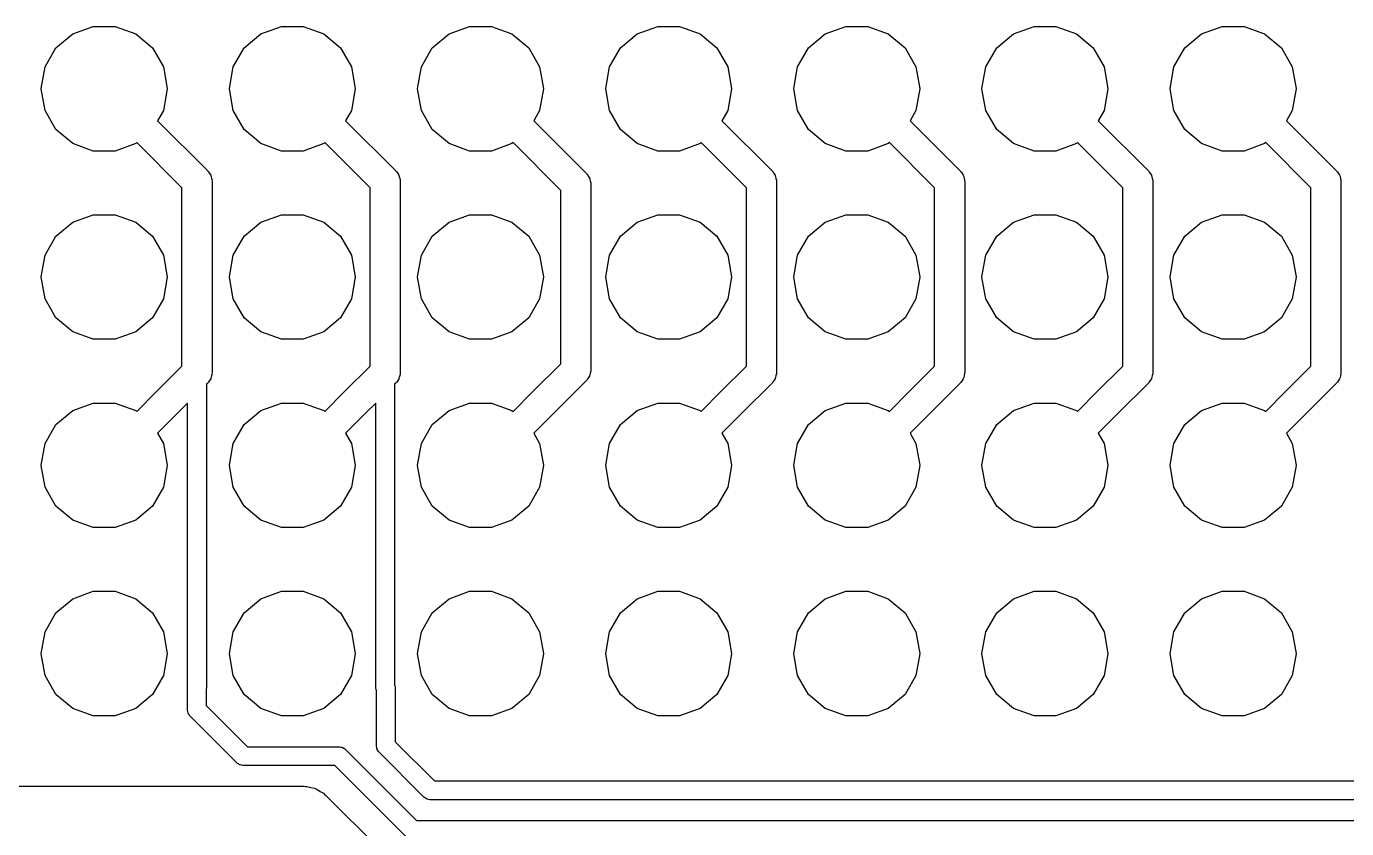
# Model space of a CAD drawing. Extents: x -71.9 to -7.4, y 11.1 to 59.4.
# Drawn here: x -57.56 to -39.74, y 47.79 to 58.61 of the extents above; entities that cross this region are included whole.
import ezdxf

# ---------------------------------------------------------------- set-up
doc = ezdxf.new("R2010")
doc.units = 0
doc.header["$MEASUREMENT"] = 0
doc.layers.add('BLACK', color=7, linetype='CONTINUOUS')

msp = doc.modelspace()

# ---------------------------------------------------------------- linework, layer by layer
at = {"layer": 'Black'}
for p, q in [((-57.1611, 58.3196), (-56.935, 58.5094)), ((-56.935, 58.5094), (-56.6576, 58.6103)), ((-56.6576, 58.6103), (-56.3624, 58.6103)), ((-56.3624, 58.6103), (-56.085, 58.5094)), ((-56.085, 58.5094), (-55.8589, 58.3196)), ((-54.6211, 58.3196), (-54.395, 58.5094)), ((-54.395, 58.5094), (-54.1176, 58.6103)), ((-54.1176, 58.6103), (-53.8224, 58.6103)), ((-53.8224, 58.6103), (-53.545, 58.5094)), ((-53.545, 58.5094), (-53.3189, 58.3196)), ((-52.0811, 58.3196), (-51.855, 58.5094)), ((-51.855, 58.5094), (-51.5776, 58.6103)), ((-51.5776, 58.6103), (-51.2824, 58.6103)), ((-51.2824, 58.6103), (-51.005, 58.5094)), ((-51.005, 58.5094), (-50.7789, 58.3196)), ((-49.5411, 58.3196), (-49.315, 58.5094)), ((-49.315, 58.5094), (-49.0376, 58.6103)), ((-49.0376, 58.6103), (-48.7424, 58.6103)), ((-48.7424, 58.6103), (-48.465, 58.5094)), ((-48.465, 58.5094), (-48.2389, 58.3196)), ((-47.0011, 58.3196), (-46.775, 58.5094)), ((-46.775, 58.5094), (-46.4976, 58.6103)), ((-46.4976, 58.6103), (-46.2024, 58.6103)), ((-46.2024, 58.6103), (-45.925, 58.5094)), ((-45.925, 58.5094), (-45.6989, 58.3196)), ((-44.4611, 58.3196), (-44.235, 58.5094)), ((-44.235, 58.5094), (-43.9576, 58.6103)), ((-43.9576, 58.6103), (-43.6624, 58.6103)), ((-43.6624, 58.6103), (-43.385, 58.5094)), ((-43.385, 58.5094), (-43.1589, 58.3196)), ((-41.9211, 58.3196), (-41.695, 58.5094)), ((-41.695, 58.5094), (-41.4176, 58.6103)), ((-41.4176, 58.6103), (-41.1224, 58.6103)), ((-41.1224, 58.6103), (-40.845, 58.5094)), ((-40.845, 58.5094), (-40.6189, 58.3196)), ((-57.3087, 58.064), (-57.1611, 58.3196)), ((-55.8589, 58.3196), (-55.7113, 58.064)), ((-54.7687, 58.064), (-54.6211, 58.3196)), ((-53.3189, 58.3196), (-53.1713, 58.064)), ((-52.2287, 58.064), (-52.0811, 58.3196)), ((-50.7789, 58.3196), (-50.6313, 58.064)), ((-49.6887, 58.064), (-49.5411, 58.3196)), ((-48.2389, 58.3196), (-48.0913, 58.064)), ((-47.1487, 58.064), (-47.0011, 58.3196)), ((-45.6989, 58.3196), (-45.5513, 58.064)), ((-44.6087, 58.064), (-44.4611, 58.3196)), ((-43.1589, 58.3196), (-43.0113, 58.064)), ((-42.0687, 58.064), (-41.9211, 58.3196)), ((-40.6189, 58.3196), (-40.4713, 58.064)), ((-57.36, 57.7732), (-57.3087, 58.064)), ((-55.7113, 58.064), (-55.66, 57.7732)), ((-54.82, 57.7732), (-54.7687, 58.064)), ((-53.1713, 58.064), (-53.12, 57.7732)), ((-52.28, 57.7732), (-52.2287, 58.064)), ((-50.6313, 58.064), (-50.58, 57.7732)), ((-49.74, 57.7732), (-49.6887, 58.064)), ((-48.0913, 58.064), (-48.04, 57.7732)), ((-47.2, 57.7732), (-47.1487, 58.064)), ((-45.5513, 58.064), (-45.5, 57.7732)), ((-44.66, 57.7732), (-44.6087, 58.064)), ((-43.0113, 58.064), (-42.96, 57.7732)), ((-42.12, 57.7732), (-42.0687, 58.064)), ((-40.4713, 58.064), (-40.42, 57.7732)), ((-57.36, 57.7668), (-57.36, 57.7732)), ((-57.3087, 57.476), (-57.36, 57.7668)), ((-55.66, 57.7668), (-55.7113, 57.476)), ((-55.66, 57.7732), (-55.66, 57.7668)), ((-54.82, 57.7668), (-54.82, 57.7732)), ((-54.7687, 57.476), (-54.82, 57.7668)), ((-53.12, 57.7668), (-53.1713, 57.476)), ((-53.12, 57.7732), (-53.12, 57.7668)), ((-52.28, 57.7668), (-52.28, 57.7732)), ((-52.2287, 57.476), (-52.28, 57.7668)), ((-50.58, 57.7668), (-50.6313, 57.476)), ((-50.58, 57.7732), (-50.58, 57.7668)), ((-49.74, 57.7668), (-49.74, 57.7732)), ((-49.6887, 57.476), (-49.74, 57.7668)), ((-48.04, 57.7668), (-48.0913, 57.476)), ((-48.04, 57.7732), (-48.04, 57.7668)), ((-47.2, 57.7668), (-47.2, 57.7732)), ((-47.1487, 57.476), (-47.2, 57.7668)), ((-45.5, 57.7668), (-45.5513, 57.476)), ((-45.5, 57.7732), (-45.5, 57.7668)), ((-44.66, 57.7668), (-44.66, 57.7732)), ((-44.6087, 57.476), (-44.66, 57.7668)), ((-42.96, 57.7668), (-43.0113, 57.476)), ((-42.96, 57.7732), (-42.96, 57.7668)), ((-42.12, 57.7668), (-42.12, 57.7732)), ((-42.0687, 57.476), (-42.12, 57.7668)), ((-40.42, 57.7668), (-40.4713, 57.476)), ((-40.42, 57.7732), (-40.42, 57.7668)), ((-57.1611, 57.2204), (-57.3087, 57.476)), ((-55.7113, 57.476), (-55.7908, 57.3382)), ((-54.6211, 57.2204), (-54.7687, 57.476)), ((-53.1713, 57.476), (-53.2508, 57.3382)), ((-52.0811, 57.2204), (-52.2287, 57.476)), ((-50.6313, 57.476), (-50.7108, 57.3382)), ((-49.5411, 57.2204), (-49.6887, 57.476)), ((-48.0913, 57.476), (-48.1708, 57.3382)), ((-47.0011, 57.2204), (-47.1487, 57.476)), ((-45.5513, 57.476), (-45.6308, 57.3382)), ((-44.4611, 57.2204), (-44.6087, 57.476)), ((-43.0113, 57.476), (-43.0908, 57.3382)), ((-41.9211, 57.2204), (-42.0687, 57.476)), ((-40.4713, 57.476), (-40.5508, 57.3382)), ((-56.935, 57.0306), (-57.1611, 57.2204)), ((-55.7908, 57.3382), (-55.1131, 56.6605)), ((-54.395, 57.0306), (-54.6211, 57.2204)), ((-53.2508, 57.3382), (-52.5731, 56.6605)), ((-51.855, 57.0306), (-52.0811, 57.2204)), ((-50.7108, 57.3382), (-49.9995, 56.6269)), ((-49.315, 57.0306), (-49.5411, 57.2204)), ((-48.1708, 57.3382), (-47.4931, 56.6605)), ((-46.775, 57.0306), (-47.0011, 57.2204)), ((-45.6308, 57.3382), (-44.9531, 56.6605)), ((-44.235, 57.0306), (-44.4611, 57.2204)), ((-43.0908, 57.3382), (-42.4131, 56.6605)), ((-41.695, 57.0306), (-41.9211, 57.2204)), ((-40.5508, 57.3382), (-39.8731, 56.6605)), ((-56.6576, 56.9297), (-56.935, 57.0306)), ((-56.085, 57.0306), (-56.3624, 56.9297)), ((-56.0703, 57.0429), (-56.085, 57.0306)), ((-55.46, 56.4326), (-56.0703, 57.0429)), ((-54.1176, 56.9297), (-54.395, 57.0306)), ((-53.545, 57.0306), (-53.8224, 56.9297)), ((-53.5303, 57.0429), (-53.545, 57.0306)), ((-52.92, 56.4326), (-53.5303, 57.0429)), ((-51.5776, 56.9297), (-51.855, 57.0306)), ((-51.005, 57.0306), (-51.2824, 56.9297)), ((-50.9903, 57.0429), (-51.005, 57.0306)), ((-50.3464, 56.399), (-50.9903, 57.0429)), ((-49.0376, 56.9297), (-49.315, 57.0306)), ((-48.465, 57.0306), (-48.7424, 56.9297)), ((-48.4503, 57.0429), (-48.465, 57.0306)), ((-47.84, 56.4326), (-48.4503, 57.0429)), ((-46.4976, 56.9297), (-46.775, 57.0306)), ((-45.925, 57.0306), (-46.2024, 56.9297)), ((-45.9103, 57.0429), (-45.925, 57.0306)), ((-45.3, 56.4326), (-45.9103, 57.0429)), ((-43.9576, 56.9297), (-44.235, 57.0306)), ((-43.385, 57.0306), (-43.6624, 56.9297)), ((-43.3703, 57.0429), (-43.385, 57.0306)), ((-42.76, 56.4326), (-43.3703, 57.0429)), ((-41.4176, 56.9297), (-41.695, 57.0306)), ((-40.845, 57.0306), (-41.1224, 56.9297)), ((-40.8303, 57.0429), (-40.845, 57.0306)), ((-40.22, 56.4326), (-40.8303, 57.0429)), ((-56.3624, 56.9297), (-56.6576, 56.9297)), ((-53.8224, 56.9297), (-54.1176, 56.9297)), ((-51.2824, 56.9297), (-51.5776, 56.9297)), ((-48.7424, 56.9297), (-49.0376, 56.9297)), ((-46.2024, 56.9297), (-46.4976, 56.9297)), ((-43.6624, 56.9297), (-43.9576, 56.9297)), ((-41.1224, 56.9297), (-41.4176, 56.9297)), ((-55.1131, 56.6605), (-55.108, 56.6532)), ((-55.108, 56.6532), (-55.1011, 56.6474)), ((-55.1011, 56.6474), (-55.0879, 56.6244)), ((-55.0879, 56.6244), (-55.0726, 56.6027)), ((-55.0726, 56.6027), (-55.0703, 56.594)), ((-55.0703, 56.594), (-55.0659, 56.5863)), ((-55.0659, 56.5863), (-55.0612, 56.5601)), ((-55.0612, 56.5601), (-55.0544, 56.5345)), ((-55.0544, 56.5345), (-55.0552, 56.5256)), ((-55.0552, 56.5256), (-55.0536, 56.5168)), ((-55.0536, 56.5168), (-55.0536, 53.9432)), ((-52.5731, 56.6605), (-52.568, 56.6532)), ((-52.568, 56.6532), (-52.5611, 56.6474)), ((-52.5611, 56.6474), (-52.5479, 56.6244)), ((-52.5479, 56.6244), (-52.5326, 56.6027)), ((-52.5326, 56.6027), (-52.5303, 56.594)), ((-52.5303, 56.594), (-52.5259, 56.5863)), ((-52.5259, 56.5863), (-52.5212, 56.5601)), ((-52.5212, 56.5601), (-52.5144, 56.5345)), ((-52.5144, 56.5345), (-52.5152, 56.5256)), ((-52.5152, 56.5256), (-52.5136, 56.5168)), ((-52.5136, 56.5168), (-52.5136, 53.9432)), ((-49.9995, 56.6269), (-49.9944, 56.6196)), ((-49.9944, 56.6196), (-49.9875, 56.6138)), ((-49.9875, 56.6138), (-49.9743, 56.5908)), ((-49.9743, 56.5908), (-49.959, 56.5691)), ((-49.959, 56.5691), (-49.9567, 56.5604)), ((-49.9567, 56.5604), (-49.9523, 56.5527)), ((-49.9523, 56.5527), (-49.9476, 56.5266)), ((-49.9476, 56.5266), (-49.9408, 56.5009)), ((-49.9408, 56.5009), (-49.9416, 56.492)), ((-47.4931, 56.6605), (-47.488, 56.6532)), ((-47.488, 56.6532), (-47.4811, 56.6474)), ((-47.4811, 56.6474), (-47.4679, 56.6244)), ((-47.4679, 56.6244), (-47.4526, 56.6027)), ((-47.4526, 56.6027), (-47.4503, 56.594)), ((-47.4503, 56.594), (-47.4459, 56.5863)), ((-47.4459, 56.5863), (-47.4412, 56.5601)), ((-47.4412, 56.5601), (-47.4344, 56.5345)), ((-47.4344, 56.5345), (-47.4352, 56.5256)), ((-47.4352, 56.5256), (-47.4336, 56.5168)), ((-47.4336, 56.5168), (-47.4336, 53.9432)), ((-44.9531, 56.6605), (-44.948, 56.6532)), ((-44.948, 56.6532), (-44.9411, 56.6474)), ((-44.9411, 56.6474), (-44.9279, 56.6244)), ((-44.9279, 56.6244), (-44.9126, 56.6027)), ((-44.9126, 56.6027), (-44.9103, 56.594)), ((-44.9103, 56.594), (-44.9059, 56.5863)), ((-44.9059, 56.5863), (-44.9012, 56.5601)), ((-44.9012, 56.5601), (-44.8944, 56.5345)), ((-44.8944, 56.5345), (-44.8952, 56.5256)), ((-44.8952, 56.5256), (-44.8936, 56.5168)), ((-44.8936, 56.5168), (-44.8936, 53.9432)), ((-42.4131, 56.6605), (-42.408, 56.6532)), ((-42.408, 56.6532), (-42.4011, 56.6474)), ((-42.4011, 56.6474), (-42.3879, 56.6244)), ((-42.3879, 56.6244), (-42.3726, 56.6027)), ((-42.3726, 56.6027), (-42.3703, 56.594)), ((-42.3703, 56.594), (-42.3659, 56.5863)), ((-42.3659, 56.5863), (-42.3612, 56.5601)), ((-42.3612, 56.5601), (-42.3544, 56.5345)), ((-42.3544, 56.5345), (-42.3552, 56.5256)), ((-42.3552, 56.5256), (-42.3536, 56.5168)), ((-42.3536, 56.5168), (-42.3536, 53.9432)), ((-39.8731, 56.6605), (-39.868, 56.6532)), ((-39.868, 56.6532), (-39.8611, 56.6474)), ((-39.8611, 56.6474), (-39.8479, 56.6244)), ((-39.8479, 56.6244), (-39.8326, 56.6027)), ((-39.8326, 56.6027), (-39.8303, 56.594)), ((-39.8303, 56.594), (-39.8259, 56.5863)), ((-39.8259, 56.5863), (-39.8212, 56.5601)), ((-39.8212, 56.5601), (-39.8144, 56.5345)), ((-39.8144, 56.5345), (-39.8152, 56.5256)), ((-39.8152, 56.5256), (-39.8136, 56.5168)), ((-39.8136, 56.5168), (-39.8136, 53.9432)), ((-55.46, 54.0274), (-55.46, 56.4326)), ((-52.92, 54.0274), (-52.92, 56.4326)), ((-50.3464, 54.061), (-50.3464, 56.399)), ((-49.9416, 56.492), (-49.94, 56.4832)), ((-49.94, 56.4832), (-49.94, 53.9768)), ((-47.84, 54.0274), (-47.84, 56.4326)), ((-45.3, 54.0274), (-45.3, 56.4326)), ((-42.76, 54.0274), (-42.76, 56.4326)), ((-40.22, 54.0274), (-40.22, 56.4326)), ((-57.1611, 55.7796), (-56.935, 55.9694)), ((-56.935, 55.9694), (-56.6576, 56.0703)), ((-56.6576, 56.0703), (-56.3624, 56.0703)), ((-56.3624, 56.0703), (-56.085, 55.9694)), ((-56.085, 55.9694), (-55.8589, 55.7796)), ((-54.6211, 55.7796), (-54.395, 55.9694)), ((-54.395, 55.9694), (-54.1176, 56.0703)), ((-54.1176, 56.0703), (-53.8224, 56.0703)), ((-53.8224, 56.0703), (-53.545, 55.9694)), ((-53.545, 55.9694), (-53.3189, 55.7796)), ((-52.0811, 55.7796), (-51.855, 55.9694)), ((-51.855, 55.9694), (-51.5776, 56.0703)), ((-51.5776, 56.0703), (-51.2824, 56.0703)), ((-51.2824, 56.0703), (-51.005, 55.9694)), ((-51.005, 55.9694), (-50.7789, 55.7796)), ((-49.5411, 55.7796), (-49.315, 55.9694)), ((-49.315, 55.9694), (-49.0376, 56.0703)), ((-49.0376, 56.0703), (-48.7424, 56.0703)), ((-48.7424, 56.0703), (-48.465, 55.9694)), ((-48.465, 55.9694), (-48.2389, 55.7796)), ((-47.0011, 55.7796), (-46.775, 55.9694)), ((-46.775, 55.9694), (-46.4976, 56.0703)), ((-46.4976, 56.0703), (-46.2024, 56.0703)), ((-46.2024, 56.0703), (-45.925, 55.9694)), ((-45.925, 55.9694), (-45.6989, 55.7796)), ((-44.4611, 55.7796), (-44.235, 55.9694)), ((-44.235, 55.9694), (-43.9576, 56.0703)), ((-43.9576, 56.0703), (-43.6624, 56.0703)), ((-43.6624, 56.0703), (-43.385, 55.9694)), ((-43.385, 55.9694), (-43.1589, 55.7796)), ((-41.9211, 55.7796), (-41.695, 55.9694)), ((-41.695, 55.9694), (-41.4176, 56.0703)), ((-41.4176, 56.0703), (-41.1224, 56.0703)), ((-41.1224, 56.0703), (-40.845, 55.9694)), ((-40.845, 55.9694), (-40.6189, 55.7796)), ((-57.3087, 55.524), (-57.1611, 55.7796)), ((-55.8589, 55.7796), (-55.7113, 55.524)), ((-54.7687, 55.524), (-54.6211, 55.7796)), ((-53.3189, 55.7796), (-53.1713, 55.524)), ((-52.2287, 55.524), (-52.0811, 55.7796)), ((-50.7789, 55.7796), (-50.6313, 55.524)), ((-49.6887, 55.524), (-49.5411, 55.7796)), ((-48.2389, 55.7796), (-48.0913, 55.524)), ((-47.1487, 55.524), (-47.0011, 55.7796)), ((-45.6989, 55.7796), (-45.5513, 55.524)), ((-44.6087, 55.524), (-44.4611, 55.7796)), ((-43.1589, 55.7796), (-43.0113, 55.524)), ((-42.0687, 55.524), (-41.9211, 55.7796)), ((-40.6189, 55.7796), (-40.4713, 55.524)), ((-57.36, 55.2332), (-57.3087, 55.524)), ((-55.7113, 55.524), (-55.66, 55.2332)), ((-54.82, 55.2332), (-54.7687, 55.524)), ((-53.1713, 55.524), (-53.12, 55.2332)), ((-52.28, 55.2332), (-52.2287, 55.524)), ((-50.6313, 55.524), (-50.58, 55.2332)), ((-49.74, 55.2332), (-49.6887, 55.524)), ((-48.0913, 55.524), (-48.04, 55.2332)), ((-47.2, 55.2332), (-47.1487, 55.524)), ((-45.5513, 55.524), (-45.5, 55.2332)), ((-44.66, 55.2332), (-44.6087, 55.524)), ((-43.0113, 55.524), (-42.96, 55.2332)), ((-42.12, 55.2332), (-42.0687, 55.524)), ((-40.4713, 55.524), (-40.42, 55.2332)), ((-57.36, 55.2268), (-57.36, 55.2332)), ((-57.3087, 54.936), (-57.36, 55.2268)), ((-55.66, 55.2268), (-55.7113, 54.936)), ((-55.66, 55.2332), (-55.66, 55.2268)), ((-54.82, 55.2268), (-54.82, 55.2332)), ((-54.7687, 54.936), (-54.82, 55.2268)), ((-53.12, 55.2268), (-53.1713, 54.936)), ((-53.12, 55.2332), (-53.12, 55.2268)), ((-52.28, 55.2268), (-52.28, 55.2332)), ((-52.2287, 54.936), (-52.28, 55.2268)), ((-50.58, 55.2268), (-50.6313, 54.936)), ((-50.58, 55.2332), (-50.58, 55.2268)), ((-49.74, 55.2268), (-49.74, 55.2332)), ((-49.6887, 54.936), (-49.74, 55.2268)), ((-48.04, 55.2268), (-48.0913, 54.936)), ((-48.04, 55.2332), (-48.04, 55.2268)), ((-47.2, 55.2268), (-47.2, 55.2332)), ((-47.1487, 54.936), (-47.2, 55.2268)), ((-45.5, 55.2268), (-45.5513, 54.936)), ((-45.5, 55.2332), (-45.5, 55.2268)), ((-44.66, 55.2268), (-44.66, 55.2332)), ((-44.6087, 54.936), (-44.66, 55.2268)), ((-42.96, 55.2268), (-43.0113, 54.936)), ((-42.96, 55.2332), (-42.96, 55.2268)), ((-42.12, 55.2268), (-42.12, 55.2332)), ((-42.0687, 54.936), (-42.12, 55.2268)), ((-40.42, 55.2268), (-40.4713, 54.936)), ((-40.42, 55.2332), (-40.42, 55.2268)), ((-57.1611, 54.6804), (-57.3087, 54.936)), ((-55.7113, 54.936), (-55.8589, 54.6804)), ((-54.6211, 54.6804), (-54.7687, 54.936)), ((-53.1713, 54.936), (-53.3189, 54.6804)), ((-52.0811, 54.6804), (-52.2287, 54.936)), ((-50.6313, 54.936), (-50.7789, 54.6804)), ((-49.5411, 54.6804), (-49.6887, 54.936)), ((-48.0913, 54.936), (-48.2389, 54.6804)), ((-47.0011, 54.6804), (-47.1487, 54.936)), ((-45.5513, 54.936), (-45.6989, 54.6804)), ((-44.4611, 54.6804), (-44.6087, 54.936)), ((-43.0113, 54.936), (-43.1589, 54.6804)), ((-41.9211, 54.6804), (-42.0687, 54.936)), ((-40.4713, 54.936), (-40.6189, 54.6804)), ((-56.935, 54.4906), (-57.1611, 54.6804)), ((-55.8589, 54.6804), (-56.085, 54.4906)), ((-54.395, 54.4906), (-54.6211, 54.6804)), ((-53.3189, 54.6804), (-53.545, 54.4906)), ((-51.855, 54.4906), (-52.0811, 54.6804)), ((-50.7789, 54.6804), (-51.005, 54.4906)), ((-49.315, 54.4906), (-49.5411, 54.6804)), ((-48.2389, 54.6804), (-48.465, 54.4906)), ((-46.775, 54.4906), (-47.0011, 54.6804)), ((-45.6989, 54.6804), (-45.925, 54.4906)), ((-44.235, 54.4906), (-44.4611, 54.6804)), ((-43.1589, 54.6804), (-43.385, 54.4906)), ((-41.695, 54.4906), (-41.9211, 54.6804)), ((-40.6189, 54.6804), (-40.845, 54.4906)), ((-56.6576, 54.3897), (-56.935, 54.4906)), ((-56.3624, 54.3897), (-56.6576, 54.3897)), ((-56.085, 54.4906), (-56.3624, 54.3897)), ((-54.1176, 54.3897), (-54.395, 54.4906)), ((-53.8224, 54.3897), (-54.1176, 54.3897)), ((-53.545, 54.4906), (-53.8224, 54.3897)), ((-51.5776, 54.3897), (-51.855, 54.4906)), ((-51.2824, 54.3897), (-51.5776, 54.3897)), ((-51.005, 54.4906), (-51.2824, 54.3897)), ((-49.0376, 54.3897), (-49.315, 54.4906)), ((-48.7424, 54.3897), (-49.0376, 54.3897)), ((-48.465, 54.4906), (-48.7424, 54.3897)), ((-46.4976, 54.3897), (-46.775, 54.4906)), ((-46.2024, 54.3897), (-46.4976, 54.3897)), ((-45.925, 54.4906), (-46.2024, 54.3897)), ((-43.9576, 54.3897), (-44.235, 54.4906)), ((-43.6624, 54.3897), (-43.9576, 54.3897)), ((-43.385, 54.4906), (-43.6624, 54.3897)), ((-41.4176, 54.3897), (-41.695, 54.4906)), ((-41.1224, 54.3897), (-41.4176, 54.3897)), ((-40.845, 54.4906), (-41.1224, 54.3897)), ((-55.8037, 53.6837), (-55.46, 54.0274)), ((-53.2637, 53.6837), (-52.92, 54.0274)), ((-50.7237, 53.6837), (-50.3464, 54.061)), ((-48.1837, 53.6837), (-47.84, 54.0274)), ((-45.6437, 53.6837), (-45.3, 54.0274)), ((-43.1037, 53.6837), (-42.76, 54.0274)), ((-40.5637, 53.6837), (-40.22, 54.0274)), ((-55.0879, 53.8356), (-55.1011, 53.8126)), ((-55.0726, 53.8573), (-55.0879, 53.8356)), ((-55.0703, 53.866), (-55.0726, 53.8573)), ((-55.0659, 53.8737), (-55.0703, 53.866)), ((-55.0612, 53.8999), (-55.0659, 53.8737)), ((-55.0544, 53.9255), (-55.0612, 53.8999)), ((-55.0536, 53.9432), (-55.0552, 53.9344)), ((-55.0552, 53.9344), (-55.0544, 53.9255)), ((-52.5479, 53.8356), (-52.5611, 53.8126)), ((-52.5326, 53.8573), (-52.5479, 53.8356)), ((-52.5303, 53.866), (-52.5326, 53.8573)), ((-52.5259, 53.8737), (-52.5303, 53.866)), ((-52.5212, 53.8999), (-52.5259, 53.8737)), ((-52.5144, 53.9255), (-52.5212, 53.8999)), ((-52.5136, 53.9432), (-52.5152, 53.9344)), ((-52.5152, 53.9344), (-52.5144, 53.9255)), ((-49.9995, 53.8331), (-50.4363, 53.3963)), ((-49.9944, 53.8404), (-49.9995, 53.8331)), ((-49.9875, 53.8462), (-49.9944, 53.8404)), ((-49.9743, 53.8692), (-49.9875, 53.8462)), ((-49.959, 53.8909), (-49.9743, 53.8692)), ((-49.9567, 53.8996), (-49.959, 53.8909)), ((-49.9523, 53.9073), (-49.9567, 53.8996)), ((-49.9476, 53.9335), (-49.9523, 53.9073)), ((-49.9408, 53.9591), (-49.9476, 53.9335)), ((-49.94, 53.9768), (-49.9416, 53.968)), ((-49.9416, 53.968), (-49.9408, 53.9591)), ((-47.4679, 53.8356), (-47.4811, 53.8126)), ((-47.4526, 53.8573), (-47.4679, 53.8356)), ((-47.4503, 53.866), (-47.4526, 53.8573)), ((-47.4459, 53.8737), (-47.4503, 53.866)), ((-47.4412, 53.8999), (-47.4459, 53.8737)), ((-47.4344, 53.9255), (-47.4412, 53.8999)), ((-47.4336, 53.9432), (-47.4352, 53.9344)), ((-47.4352, 53.9344), (-47.4344, 53.9255)), ((-44.9279, 53.8356), (-44.9411, 53.8126)), ((-44.9126, 53.8573), (-44.9279, 53.8356)), ((-44.9103, 53.866), (-44.9126, 53.8573)), ((-44.9059, 53.8737), (-44.9103, 53.866)), ((-44.9012, 53.8999), (-44.9059, 53.8737)), ((-44.8944, 53.9255), (-44.9012, 53.8999)), ((-44.8936, 53.9432), (-44.8952, 53.9344)), ((-44.8952, 53.9344), (-44.8944, 53.9255)), ((-42.3879, 53.8356), (-42.4011, 53.8126)), ((-42.3726, 53.8573), (-42.3879, 53.8356)), ((-42.3703, 53.866), (-42.3726, 53.8573)), ((-42.3659, 53.8737), (-42.3703, 53.866)), ((-42.3612, 53.8999), (-42.3659, 53.8737)), ((-42.3544, 53.9255), (-42.3612, 53.8999)), ((-42.3536, 53.9432), (-42.3552, 53.9344)), ((-42.3552, 53.9344), (-42.3544, 53.9255)), ((-39.8479, 53.8356), (-39.8611, 53.8126)), ((-39.8326, 53.8573), (-39.8479, 53.8356)), ((-39.8303, 53.866), (-39.8326, 53.8573)), ((-39.8259, 53.8737), (-39.8303, 53.866)), ((-39.8212, 53.8999), (-39.8259, 53.8737)), ((-39.8144, 53.9255), (-39.8212, 53.8999)), ((-39.8136, 53.9432), (-39.8152, 53.9344)), ((-39.8152, 53.9344), (-39.8144, 53.9255)), ((-56.0703, 53.417), (-55.8037, 53.6837)), ((-55.1131, 53.7995), (-55.1298, 53.7828)), ((-55.1298, 53.7828), (-55.1298, 49.6948)), ((-55.108, 53.8068), (-55.1131, 53.7995)), ((-55.1011, 53.8126), (-55.108, 53.8068)), ((-53.5303, 53.417), (-53.2637, 53.6837)), ((-52.5731, 53.7995), (-52.5898, 53.7828)), ((-52.5898, 53.7828), (-52.5898, 49.7307)), ((-52.568, 53.8068), (-52.5731, 53.7995)), ((-52.5611, 53.8126), (-52.568, 53.8068)), ((-50.9903, 53.417), (-50.7237, 53.6837)), ((-48.4503, 53.417), (-48.1837, 53.6837)), ((-47.4931, 53.7995), (-47.8963, 53.3963)), ((-47.488, 53.8068), (-47.4931, 53.7995)), ((-47.4811, 53.8126), (-47.488, 53.8068)), ((-45.9103, 53.417), (-45.6437, 53.6837)), ((-44.9531, 53.7995), (-45.3563, 53.3963)), ((-44.948, 53.8068), (-44.9531, 53.7995)), ((-44.9411, 53.8126), (-44.948, 53.8068)), ((-43.3703, 53.417), (-43.1037, 53.6837)), ((-42.4131, 53.7995), (-42.8163, 53.3963)), ((-42.408, 53.8068), (-42.4131, 53.7995)), ((-42.4011, 53.8126), (-42.408, 53.8068)), ((-40.8303, 53.417), (-40.5637, 53.6837)), ((-39.8731, 53.7995), (-40.2763, 53.3963)), ((-39.868, 53.8068), (-39.8731, 53.7995)), ((-39.8611, 53.8126), (-39.868, 53.8068)), ((-56.935, 53.4294), (-56.6576, 53.5303)), ((-56.6576, 53.5303), (-56.3624, 53.5303)), ((-56.3624, 53.5303), (-56.085, 53.4294)), ((-55.3838, 53.5288), (-55.5163, 53.3963)), ((-55.3838, 49.7108), (-55.3838, 53.5288)), ((-54.395, 53.4294), (-54.1176, 53.5303)), ((-54.1176, 53.5303), (-53.8224, 53.5303)), ((-53.8224, 53.5303), (-53.545, 53.4294)), ((-52.8438, 53.5288), (-52.9763, 53.3963)), ((-52.8438, 49.6948), (-52.8438, 53.5288)), ((-51.855, 53.4294), (-51.5776, 53.5303)), ((-51.5776, 53.5303), (-51.2824, 53.5303)), ((-51.2824, 53.5303), (-51.005, 53.4294)), ((-49.315, 53.4294), (-49.0376, 53.5303)), ((-49.0376, 53.5303), (-48.7424, 53.5303)), ((-48.7424, 53.5303), (-48.465, 53.4294)), ((-46.775, 53.4294), (-46.4976, 53.5303)), ((-46.4976, 53.5303), (-46.2024, 53.5303)), ((-46.2024, 53.5303), (-45.925, 53.4294)), ((-44.235, 53.4294), (-43.9576, 53.5303)), ((-43.9576, 53.5303), (-43.6624, 53.5303)), ((-43.6624, 53.5303), (-43.385, 53.4294)), ((-41.695, 53.4294), (-41.4176, 53.5303)), ((-41.4176, 53.5303), (-41.1224, 53.5303)), ((-41.1224, 53.5303), (-40.845, 53.4294)), ((-57.1611, 53.2396), (-56.935, 53.4294)), ((-56.085, 53.4294), (-56.0703, 53.417)), ((-55.5163, 53.3963), (-55.7908, 53.1218)), ((-54.6211, 53.2396), (-54.395, 53.4294)), ((-53.545, 53.4294), (-53.5303, 53.417)), ((-52.9763, 53.3963), (-53.2508, 53.1218)), ((-52.0811, 53.2396), (-51.855, 53.4294)), ((-51.005, 53.4294), (-50.9903, 53.417)), ((-50.4363, 53.3963), (-50.7108, 53.1218)), ((-49.5411, 53.2396), (-49.315, 53.4294)), ((-48.465, 53.4294), (-48.4503, 53.417)), ((-47.8963, 53.3963), (-48.1708, 53.1218)), ((-47.0011, 53.2396), (-46.775, 53.4294)), ((-45.925, 53.4294), (-45.9103, 53.417)), ((-45.3563, 53.3963), (-45.6308, 53.1218)), ((-44.4611, 53.2396), (-44.235, 53.4294)), ((-43.385, 53.4294), (-43.3703, 53.417)), ((-42.8163, 53.3963), (-43.0908, 53.1218)), ((-41.9211, 53.2396), (-41.695, 53.4294)), ((-40.845, 53.4294), (-40.8303, 53.417)), ((-40.2763, 53.3963), (-40.5508, 53.1218)), ((-57.3087, 52.984), (-57.1611, 53.2396)), ((-55.7908, 53.1218), (-55.7113, 52.984)), ((-54.7687, 52.984), (-54.6211, 53.2396)), ((-53.2508, 53.1218), (-53.1713, 52.984)), ((-52.2287, 52.984), (-52.0811, 53.2396)), ((-50.7108, 53.1218), (-50.6313, 52.984)), ((-49.6887, 52.984), (-49.5411, 53.2396)), ((-48.1708, 53.1218), (-48.0913, 52.984)), ((-47.1487, 52.984), (-47.0011, 53.2396)), ((-45.6308, 53.1218), (-45.5513, 52.984)), ((-44.6087, 52.984), (-44.4611, 53.2396)), ((-43.0908, 53.1218), (-43.0113, 52.984)), ((-42.0687, 52.984), (-41.9211, 53.2396)), ((-40.5508, 53.1218), (-40.4713, 52.984)), ((-57.36, 52.6932), (-57.3087, 52.984)), ((-55.7113, 52.984), (-55.66, 52.6932)), ((-54.82, 52.6932), (-54.7687, 52.984)), ((-53.1713, 52.984), (-53.12, 52.6932)), ((-52.28, 52.6932), (-52.2287, 52.984)), ((-50.6313, 52.984), (-50.58, 52.6932)), ((-49.74, 52.6932), (-49.6887, 52.984)), ((-48.0913, 52.984), (-48.04, 52.6932)), ((-47.2, 52.6932), (-47.1487, 52.984)), ((-45.5513, 52.984), (-45.5, 52.6932)), ((-44.66, 52.6932), (-44.6087, 52.984)), ((-43.0113, 52.984), (-42.96, 52.6932)), ((-42.12, 52.6932), (-42.0687, 52.984)), ((-40.4713, 52.984), (-40.42, 52.6932)), ((-57.36, 52.6868), (-57.36, 52.6932)), ((-57.3087, 52.396), (-57.36, 52.6868)), ((-55.66, 52.6868), (-55.7113, 52.396)), ((-55.66, 52.6932), (-55.66, 52.6868)), ((-54.82, 52.6868), (-54.82, 52.6932)), ((-54.7687, 52.396), (-54.82, 52.6868)), ((-53.12, 52.6868), (-53.1713, 52.396)), ((-53.12, 52.6932), (-53.12, 52.6868)), ((-52.28, 52.6868), (-52.28, 52.6932)), ((-52.2287, 52.396), (-52.28, 52.6868)), ((-50.58, 52.6868), (-50.6313, 52.396)), ((-50.58, 52.6932), (-50.58, 52.6868)), ((-49.74, 52.6868), (-49.74, 52.6932)), ((-49.6887, 52.396), (-49.74, 52.6868)), ((-48.04, 52.6868), (-48.0913, 52.396)), ((-48.04, 52.6932), (-48.04, 52.6868)), ((-47.2, 52.6868), (-47.2, 52.6932)), ((-47.1487, 52.396), (-47.2, 52.6868)), ((-45.5, 52.6868), (-45.5513, 52.396)), ((-45.5, 52.6932), (-45.5, 52.6868)), ((-44.66, 52.6868), (-44.66, 52.6932)), ((-44.6087, 52.396), (-44.66, 52.6868)), ((-42.96, 52.6868), (-43.0113, 52.396)), ((-42.96, 52.6932), (-42.96, 52.6868)), ((-42.12, 52.6868), (-42.12, 52.6932)), ((-42.0687, 52.396), (-42.12, 52.6868)), ((-40.42, 52.6868), (-40.4713, 52.396)), ((-40.42, 52.6932), (-40.42, 52.6868)), ((-57.1611, 52.1404), (-57.3087, 52.396)), ((-55.7113, 52.396), (-55.8589, 52.1404)), ((-54.6211, 52.1404), (-54.7687, 52.396)), ((-53.1713, 52.396), (-53.3189, 52.1404)), ((-52.0811, 52.1404), (-52.2287, 52.396)), ((-50.6313, 52.396), (-50.7789, 52.1404)), ((-49.5411, 52.1404), (-49.6887, 52.396)), ((-48.0913, 52.396), (-48.2389, 52.1404)), ((-47.0011, 52.1404), (-47.1487, 52.396)), ((-45.5513, 52.396), (-45.6989, 52.1404)), ((-44.4611, 52.1404), (-44.6087, 52.396)), ((-43.0113, 52.396), (-43.1589, 52.1404)), ((-41.9211, 52.1404), (-42.0687, 52.396)), ((-40.4713, 52.396), (-40.6189, 52.1404)), ((-56.935, 51.9506), (-57.1611, 52.1404)), ((-55.8589, 52.1404), (-56.085, 51.9506)), ((-54.395, 51.9506), (-54.6211, 52.1404)), ((-53.3189, 52.1404), (-53.545, 51.9506)), ((-51.855, 51.9506), (-52.0811, 52.1404)), ((-50.7789, 52.1404), (-51.005, 51.9506)), ((-49.315, 51.9506), (-49.5411, 52.1404)), ((-48.2389, 52.1404), (-48.465, 51.9506)), ((-46.775, 51.9506), (-47.0011, 52.1404)), ((-45.6989, 52.1404), (-45.925, 51.9506)), ((-44.235, 51.9506), (-44.4611, 52.1404)), ((-43.1589, 52.1404), (-43.385, 51.9506)), ((-41.695, 51.9506), (-41.9211, 52.1404)), ((-40.6189, 52.1404), (-40.845, 51.9506)), ((-56.6576, 51.8497), (-56.935, 51.9506)), ((-56.085, 51.9506), (-56.3624, 51.8497)), ((-54.1176, 51.8497), (-54.395, 51.9506)), ((-53.545, 51.9506), (-53.8224, 51.8497)), ((-51.5776, 51.8497), (-51.855, 51.9506)), ((-51.005, 51.9506), (-51.2824, 51.8497)), ((-49.0376, 51.8497), (-49.315, 51.9506)), ((-48.465, 51.9506), (-48.7424, 51.8497)), ((-46.4976, 51.8497), (-46.775, 51.9506)), ((-45.925, 51.9506), (-46.2024, 51.8497)), ((-43.9576, 51.8497), (-44.235, 51.9506)), ((-43.385, 51.9506), (-43.6624, 51.8497)), ((-41.4176, 51.8497), (-41.695, 51.9506)), ((-40.845, 51.9506), (-41.1224, 51.8497)), ((-56.3624, 51.8497), (-56.6576, 51.8497)), ((-53.8224, 51.8497), (-54.1176, 51.8497)), ((-51.2824, 51.8497), (-51.5776, 51.8497)), ((-48.7424, 51.8497), (-49.0376, 51.8497)), ((-46.2024, 51.8497), (-46.4976, 51.8497)), ((-43.6624, 51.8497), (-43.9576, 51.8497)), ((-41.1224, 51.8497), (-41.4176, 51.8497)), ((-56.935, 50.8894), (-56.6576, 50.9903)), ((-56.6576, 50.9903), (-56.3624, 50.9903)), ((-56.3624, 50.9903), (-56.085, 50.8894)), ((-54.395, 50.8894), (-54.1176, 50.9903)), ((-54.1176, 50.9903), (-53.8224, 50.9903)), ((-53.8224, 50.9903), (-53.545, 50.8894)), ((-51.855, 50.8894), (-51.5776, 50.9903)), ((-51.5776, 50.9903), (-51.2824, 50.9903)), ((-51.2824, 50.9903), (-51.005, 50.8894)), ((-49.315, 50.8894), (-49.0376, 50.9903)), ((-49.0376, 50.9903), (-48.7424, 50.9903)), ((-48.7424, 50.9903), (-48.465, 50.8894)), ((-46.775, 50.8894), (-46.4976, 50.9903)), ((-46.4976, 50.9903), (-46.2024, 50.9903)), ((-46.2024, 50.9903), (-45.925, 50.8894)), ((-44.235, 50.8894), (-43.9576, 50.9903)), ((-43.9576, 50.9903), (-43.6624, 50.9903)), ((-43.6624, 50.9903), (-43.385, 50.8894)), ((-41.695, 50.8894), (-41.4176, 50.9903)), ((-41.4176, 50.9903), (-41.1224, 50.9903)), ((-41.1224, 50.9903), (-40.845, 50.8894)), ((-57.1611, 50.6996), (-56.935, 50.8894)), ((-56.085, 50.8894), (-55.8589, 50.6996)), ((-54.6211, 50.6996), (-54.395, 50.8894)), ((-53.545, 50.8894), (-53.3189, 50.6996)), ((-52.0811, 50.6996), (-51.855, 50.8894)), ((-51.005, 50.8894), (-50.7789, 50.6996)), ((-49.5411, 50.6996), (-49.315, 50.8894)), ((-48.465, 50.8894), (-48.2389, 50.6996)), ((-47.0011, 50.6996), (-46.775, 50.8894)), ((-45.925, 50.8894), (-45.6989, 50.6996)), ((-44.4611, 50.6996), (-44.235, 50.8894)), ((-43.385, 50.8894), (-43.1589, 50.6996)), ((-41.9211, 50.6996), (-41.695, 50.8894)), ((-40.845, 50.8894), (-40.6189, 50.6996)), ((-57.3087, 50.444), (-57.1611, 50.6996)), ((-55.8589, 50.6996), (-55.7113, 50.444)), ((-54.7687, 50.444), (-54.6211, 50.6996)), ((-53.3189, 50.6996), (-53.1713, 50.444)), ((-52.2287, 50.444), (-52.0811, 50.6996)), ((-50.7789, 50.6996), (-50.6313, 50.444)), ((-49.6887, 50.444), (-49.5411, 50.6996)), ((-48.2389, 50.6996), (-48.0913, 50.444)), ((-47.1487, 50.444), (-47.0011, 50.6996)), ((-45.6989, 50.6996), (-45.5513, 50.444)), ((-44.6087, 50.444), (-44.4611, 50.6996)), ((-43.1589, 50.6996), (-43.0113, 50.444)), ((-42.0687, 50.444), (-41.9211, 50.6996)), ((-40.6189, 50.6996), (-40.4713, 50.444)), ((-57.36, 50.1532), (-57.3087, 50.444)), ((-55.7113, 50.444), (-55.66, 50.1532)), ((-54.82, 50.1532), (-54.7687, 50.444)), ((-53.1713, 50.444), (-53.12, 50.1532)), ((-52.28, 50.1532), (-52.2287, 50.444)), ((-50.6313, 50.444), (-50.58, 50.1532)), ((-49.74, 50.1532), (-49.6887, 50.444)), ((-48.0913, 50.444), (-48.04, 50.1532)), ((-47.2, 50.1532), (-47.1487, 50.444)), ((-45.5513, 50.444), (-45.5, 50.1532)), ((-44.66, 50.1532), (-44.6087, 50.444)), ((-43.0113, 50.444), (-42.96, 50.1532)), ((-42.12, 50.1532), (-42.0687, 50.444)), ((-40.4713, 50.444), (-40.42, 50.1532)), ((-57.36, 50.1468), (-57.36, 50.1532)), ((-57.3087, 49.856), (-57.36, 50.1468)), ((-55.66, 50.1468), (-55.7113, 49.856)), ((-55.66, 50.1532), (-55.66, 50.1468)), ((-54.82, 50.1468), (-54.82, 50.1532)), ((-54.7687, 49.856), (-54.82, 50.1468)), ((-53.12, 50.1468), (-53.1713, 49.856)), ((-53.12, 50.1532), (-53.12, 50.1468)), ((-52.28, 50.1468), (-52.28, 50.1532)), ((-52.2287, 49.856), (-52.28, 50.1468)), ((-50.58, 50.1468), (-50.6313, 49.856)), ((-50.58, 50.1532), (-50.58, 50.1468)), ((-49.74, 50.1468), (-49.74, 50.1532)), ((-49.6887, 49.856), (-49.74, 50.1468)), ((-48.04, 50.1468), (-48.0913, 49.856)), ((-48.04, 50.1532), (-48.04, 50.1468)), ((-47.2, 50.1468), (-47.2, 50.1532)), ((-47.1487, 49.856), (-47.2, 50.1468)), ((-45.5, 50.1468), (-45.5513, 49.856)), ((-45.5, 50.1532), (-45.5, 50.1468)), ((-44.66, 50.1468), (-44.66, 50.1532)), ((-44.6087, 49.856), (-44.66, 50.1468)), ((-42.96, 50.1468), (-43.0113, 49.856)), ((-42.96, 50.1532), (-42.96, 50.1468)), ((-42.12, 50.1468), (-42.12, 50.1532)), ((-42.0687, 49.856), (-42.12, 50.1468)), ((-40.42, 50.1468), (-40.4713, 49.856)), ((-40.42, 50.1532), (-40.42, 50.1468)), ((-57.1611, 49.6004), (-57.3087, 49.856)), ((-55.7113, 49.856), (-55.8589, 49.6004)), ((-54.6211, 49.6004), (-54.7687, 49.856)), ((-53.1713, 49.856), (-53.3189, 49.6004)), ((-52.5898, 49.7307), (-52.5897, 49.7306)), ((-52.5897, 49.7306), (-52.5869, 49.7142)), ((-52.0811, 49.6004), (-52.2287, 49.856)), ((-50.6313, 49.856), (-50.7789, 49.6004)), ((-49.5411, 49.6004), (-49.6887, 49.856)), ((-48.0913, 49.856), (-48.2389, 49.6004)), ((-47.0011, 49.6004), (-47.1487, 49.856)), ((-45.5513, 49.856), (-45.6989, 49.6004)), ((-44.4611, 49.6004), (-44.6087, 49.856)), ((-43.0113, 49.856), (-43.1589, 49.6004)), ((-41.9211, 49.6004), (-42.0687, 49.856)), ((-40.4713, 49.856), (-40.6189, 49.6004)), ((-56.935, 49.4106), (-57.1611, 49.6004)), ((-55.8589, 49.6004), (-56.085, 49.4106)), ((-55.3862, 49.6924), (-55.3853, 49.6979)), ((-55.3862, 49.3969), (-55.3862, 49.6924)), ((-55.3858, 49.7035), (-55.3838, 49.7108)), ((-55.3853, 49.6979), (-55.3858, 49.7035)), ((-55.1303, 49.6838), (-55.1322, 49.6765)), ((-55.1322, 49.6765), (-55.1322, 49.4495)), ((-55.1298, 49.6948), (-55.1308, 49.6893)), ((-55.1308, 49.6893), (-55.1303, 49.6838)), ((-54.395, 49.4106), (-54.6211, 49.6004)), ((-53.3189, 49.6004), (-53.545, 49.4106)), ((-52.8428, 49.6893), (-52.8438, 49.6948)), ((-52.8433, 49.6838), (-52.8428, 49.6893)), ((-52.839, 49.6677), (-52.8433, 49.6838)), ((-52.8361, 49.6514), (-52.839, 49.6677)), ((-52.8361, 49.6513), (-52.8361, 49.6514)), ((-52.8361, 48.9092), (-52.8361, 49.6513)), ((-52.5869, 49.7142), (-52.5826, 49.6982)), ((-52.5826, 49.6982), (-52.5831, 49.6926)), ((-52.5831, 49.6926), (-52.5821, 49.6871)), ((-52.5821, 49.6871), (-52.5821, 48.9618)), ((-51.855, 49.4106), (-52.0811, 49.6004)), ((-50.7789, 49.6004), (-51.005, 49.4106)), ((-49.315, 49.4106), (-49.5411, 49.6004)), ((-48.2389, 49.6004), (-48.465, 49.4106)), ((-46.775, 49.4106), (-47.0011, 49.6004)), ((-45.6989, 49.6004), (-45.925, 49.4106)), ((-44.235, 49.4106), (-44.4611, 49.6004)), ((-43.1589, 49.6004), (-43.385, 49.4106)), ((-41.695, 49.4106), (-41.9211, 49.6004)), ((-40.6189, 49.6004), (-40.845, 49.4106)), ((-56.6576, 49.3097), (-56.935, 49.4106)), ((-56.085, 49.4106), (-56.3624, 49.3097)), ((-55.3853, 49.3914), (-55.3862, 49.3969)), ((-55.3858, 49.3858), (-55.3853, 49.3914)), ((-55.3815, 49.3698), (-55.3858, 49.3858)), ((-55.3786, 49.3534), (-55.3815, 49.3698)), ((-55.1322, 49.4495), (-54.5767, 48.894)), ((-54.1176, 49.3097), (-54.395, 49.4106)), ((-53.545, 49.4106), (-53.8224, 49.3097)), ((-51.5776, 49.3097), (-51.855, 49.4106)), ((-51.005, 49.4106), (-51.2824, 49.3097)), ((-49.0376, 49.3097), (-49.315, 49.4106)), ((-48.465, 49.4106), (-48.7424, 49.3097)), ((-46.4976, 49.3097), (-46.775, 49.4106)), ((-45.925, 49.4106), (-46.2024, 49.3097)), ((-43.9576, 49.3097), (-44.235, 49.4106)), ((-43.385, 49.4106), (-43.6624, 49.3097)), ((-41.4176, 49.3097), (-41.695, 49.4106)), ((-40.845, 49.4106), (-41.1224, 49.3097)), ((-56.3624, 49.3097), (-56.6576, 49.3097)), ((-55.3758, 49.3486), (-55.3786, 49.3534)), ((-55.3743, 49.3432), (-55.3758, 49.3486)), ((-55.3648, 49.3296), (-55.3743, 49.3432)), ((-55.3565, 49.3152), (-55.3648, 49.3296)), ((-55.3522, 49.3117), (-55.3565, 49.3152)), ((-55.349, 49.3071), (-55.3522, 49.3117)), ((-54.7191, 48.6772), (-55.349, 49.3071)), ((-53.8224, 49.3097), (-54.1176, 49.3097)), ((-51.2824, 49.3097), (-51.5776, 49.3097)), ((-48.7424, 49.3097), (-49.0376, 49.3097)), ((-46.2024, 49.3097), (-46.4976, 49.3097)), ((-43.6624, 49.3097), (-43.9576, 49.3097)), ((-41.1224, 49.3097), (-41.4176, 49.3097)), ((-54.5767, 48.894), (-53.3441, 48.894)), ((-53.3441, 48.894), (-53.3386, 48.893)), ((-53.3386, 48.893), (-53.333, 48.8935)), ((-53.333, 48.8935), (-53.317, 48.8892)), ((-53.317, 48.8892), (-53.3006, 48.8863)), ((-53.3006, 48.8863), (-53.2958, 48.8835)), ((-53.2958, 48.8835), (-53.2904, 48.8821)), ((-53.2904, 48.8821), (-53.2768, 48.8725)), ((-53.2768, 48.8725), (-53.2624, 48.8642)), ((-53.2624, 48.8642), (-53.2589, 48.86)), ((-53.2589, 48.86), (-53.2543, 48.8568)), ((-53.2543, 48.8568), (-52.2958, 47.8983)), ((-52.8351, 48.9037), (-52.8361, 48.9092)), ((-52.8356, 48.8981), (-52.8351, 48.9037)), ((-52.8313, 48.8821), (-52.8356, 48.8981)), ((-52.8284, 48.8658), (-52.8313, 48.8821)), ((-52.8256, 48.8609), (-52.8284, 48.8658)), ((-52.8242, 48.8555), (-52.8256, 48.8609)), ((-52.8147, 48.8419), (-52.8242, 48.8555)), ((-52.8064, 48.8276), (-52.8147, 48.8419)), ((-52.5821, 48.9618), (-52.052, 48.4317)), ((-54.7145, 48.674), (-54.7191, 48.6772)), ((-54.711, 48.6697), (-54.7145, 48.674)), ((-54.6966, 48.6614), (-54.711, 48.6697)), ((-54.683, 48.6519), (-54.6966, 48.6614)), ((-52.8021, 48.824), (-52.8064, 48.8276)), ((-52.7989, 48.8194), (-52.8021, 48.824)), ((-52.1944, 48.2149), (-52.7989, 48.8194)), ((-54.6776, 48.6504), (-54.683, 48.6519)), ((-54.6728, 48.6476), (-54.6776, 48.6504)), ((-54.6564, 48.6447), (-54.6728, 48.6476)), ((-54.6404, 48.6404), (-54.6564, 48.6447)), ((-54.6348, 48.6409), (-54.6404, 48.6404)), ((-54.6293, 48.64), (-54.6348, 48.6409)), ((-53.3967, 48.64), (-54.6293, 48.64)), ((-52.4382, 47.6815), (-53.3967, 48.64)), ((-60.1336, 48.3606), (-56.8899, 48.3606)), ((-56.8899, 48.3606), (-53.8091, 48.3606)), ((-53.8091, 48.3606), (-53.7915, 48.3575)), ((-53.7915, 48.3575), (-53.7737, 48.359)), ((-53.7737, 48.359), (-53.7224, 48.3453)), ((-53.7224, 48.3453), (-53.6701, 48.3361)), ((-53.6701, 48.3361), (-53.6546, 48.3271)), ((-53.6546, 48.3271), (-53.6373, 48.3225)), ((-53.6373, 48.3225), (-53.5938, 48.292)), ((-52.052, 48.4317), (-20.9642, 48.4317)), ((-53.5938, 48.292), (-53.5479, 48.2655)), ((-53.5479, 48.2655), (-53.5364, 48.2518)), ((-53.5364, 48.2518), (-53.5217, 48.2415)), ((-53.5217, 48.2415), (-52.786, 47.5058)), ((-52.1898, 48.2117), (-52.1944, 48.2149)), ((-52.1862, 48.2074), (-52.1898, 48.2117)), ((-52.1718, 48.1991), (-52.1862, 48.2074)), ((-52.1582, 48.1896), (-52.1718, 48.1991)), ((-52.1528, 48.1881), (-52.1582, 48.1896)), ((-52.148, 48.1853), (-52.1528, 48.1881)), ((-52.1317, 48.1825), (-52.148, 48.1853)), ((-52.1156, 48.1782), (-52.1317, 48.1825)), ((-52.1101, 48.1786), (-52.1156, 48.1782)), ((-52.1046, 48.1777), (-52.1101, 48.1786)), ((-21.0168, 48.1777), (-52.1046, 48.1777)), ((-52.2958, 47.8983), (-21.6957, 47.8983))]:
    msp.add_line(p, q, dxfattribs=at)

doc.saveas('drawing.dxf')
